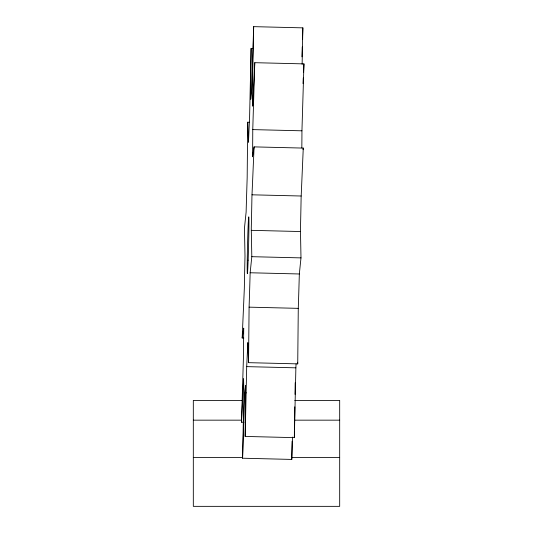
<?xml version="1.0" encoding="UTF-8"?>
<svg xmlns="http://www.w3.org/2000/svg" width="533" height="533" viewBox="0 0 533 533"><rect width="100%" height="100%" fill="white"/><g stroke="black" fill="none" stroke-linecap="round" stroke-linejoin="round"><path stroke-width="0.8" d="M296.075 363.899A150.926 2.812 -88.6 0 1 295.875 367.83L294.356 437.64L245.173 436.434L245.52 385.599L245.48 386.092A150.926 2.812 -88.6 0 1 244.714 392.694L242.588 458.22L291.771 459.426L292.484 437.073M253.555 48.496L251.096 48.436L250.743 99.271L250.783 98.778A150.926 2.812 -88.6 0 1 251.549 92.176L253.675 26.65L302.857 27.856L302.124 64.333M294.396 431.077L294.356 437.64L294.443 431.81M294.483 418.778L294.562 407.299M249.357 122.244L247.718 122.204L247.172 177.722A150.926 2.812 -88.6 0 0 246.119 212.101L244.454 228.184L244.993 256.113A150.926 2.812 -88.6 0 0 244.327 288.56L242.175 337.989L243.814 338.029M248.545 362.667L249.091 307.155A150.926 2.812 -88.6 0 0 250.15 272.769L251.809 256.686L251.27 228.757A150.926 2.812 -88.6 0 0 251.942 196.311L254.088 146.881L303.27 148.087L301.125 197.516A150.926 2.812 -88.6 0 1 300.452 229.963L300.992 257.885L299.333 273.975A150.926 2.812 -88.6 0 1 298.273 308.354L297.727 363.872L248.545 362.667L247.792 342.606A150.926 2.812 -88.6 0 1 246.692 366.631L245.173 436.434M294.483 429.312L294.822 406.839M295.016 394.353L295.195 382.694M242.588 458.22L243.954 390.229A150.926 2.812 -88.6 0 1 243.594 378.73L241.496 422.189L243.954 422.249M253.675 26.65L252.316 94.641A150.926 2.812 -88.6 0 1 252.675 106.14L254.774 62.687L303.957 63.887L301.945 130.812A150.926 2.812 -88.6 0 1 301.831 147.874M291.771 459.426L292.137 441.184M251.096 48.436L249.571 118.246A150.926 2.812 -88.6 0 0 248.478 142.264L247.718 122.204M241.496 422.189L243.501 355.264A150.926 2.812 -88.6 0 1 243.721 328.115L242.175 337.989M254.088 146.881L252.549 156.762A150.926 2.812 -88.6 0 0 252.762 129.606L254.774 62.687M301.931 56.824L302.251 46.891M302.491 39.442L302.857 27.856M303.004 83.568L303.284 77.825M303.557 72.088L303.957 63.887M303.037 149.606L303.27 148.087M242.382 400.403L193.319 400.403L193.319 506.35L339.681 506.35L339.681 400.403L294.776 400.403M193.319 420.164L241.556 420.164M294.776 420.164L339.681 420.164M193.319 457.567L242.382 457.567M291.444 457.567L339.681 457.567M252.762 129.606L301.945 130.812M251.969 194.811L301.152 196.011M251.236 230.336L300.419 231.535M251.809 256.686L300.992 257.885M250.15 272.769L299.333 273.975M249.091 307.155L298.273 308.354M246.692 366.631L295.875 367.83M244.68 392.828L246.319 392.868M297.667 362.267L297.727 363.872M248.145 260.177A28.356 0.526 -88.6 0 0 248.771 216.824A28.356 0.526 -88.6 0 0 247.272 258.465A28.356 0.526 -88.6 0 0 248.145 260.177"/></g></svg>
